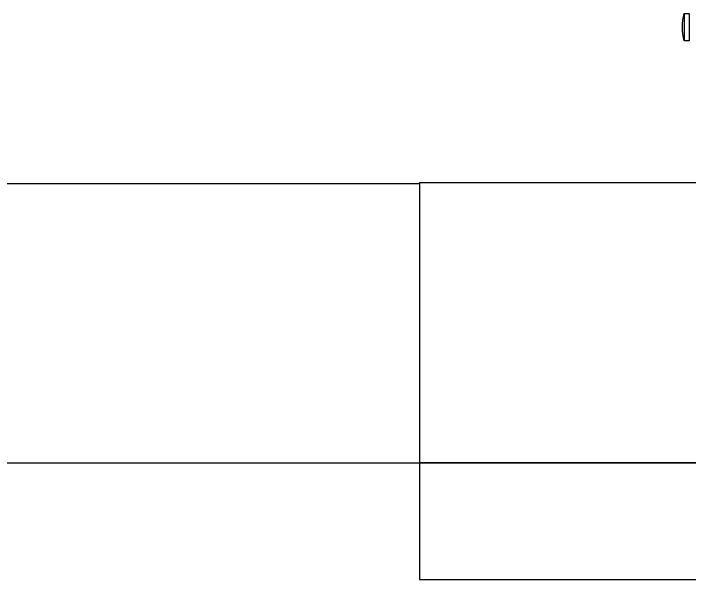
# Paper-space layout 'office1 floor1' of a CAD drawing. Header units: inches. Extents: x 0.3 to 10.8, y 1.4 to 4.2.
# Drawn here: x 5.532 to 5.7944, y 2.6823 to 2.9019 of the extents above; entities that cross this region are included whole.
import ezdxf

# ---------------------------------------------------------------- set-up
doc = ezdxf.new("R2010")
doc.units = ezdxf.units.IN
doc.header["$MEASUREMENT"] = 0
doc.layers.add('linecad.com', color=7, linetype='Continuous')

psp = doc.layouts.new('office1 floor1')

# ---------------------------------------------------------------- linework, layer by layer
at = {"layer": 'linecad.com', "color": 0}
psp.add_lwpolyline([(5.79237, 2.90191), (5.79433, 2.90191), (5.79433, 2.89128), (5.79237, 2.89128, -0.132264)], format="xyb", close=True, dxfattribs=at)
psp.add_lwpolyline([(5.79237, 2.90191), (5.79237, 2.89128)], dxfattribs=at)
for points in [[(5.3975, 2.83595), (5.68964, 2.83595), (5.68964, 2.72733), (5.3975, 2.72733)], [(6.01555, 2.83616), (5.68964, 2.83616), (5.68964, 2.72755), (6.01555, 2.72755)], [(5.68964, 2.68225), (6.01555, 2.68225), (6.01555, 2.72755), (5.68964, 2.72755)]]:
    psp.add_lwpolyline(points, close=True, dxfattribs=at)

doc.saveas('drawing.dxf')
